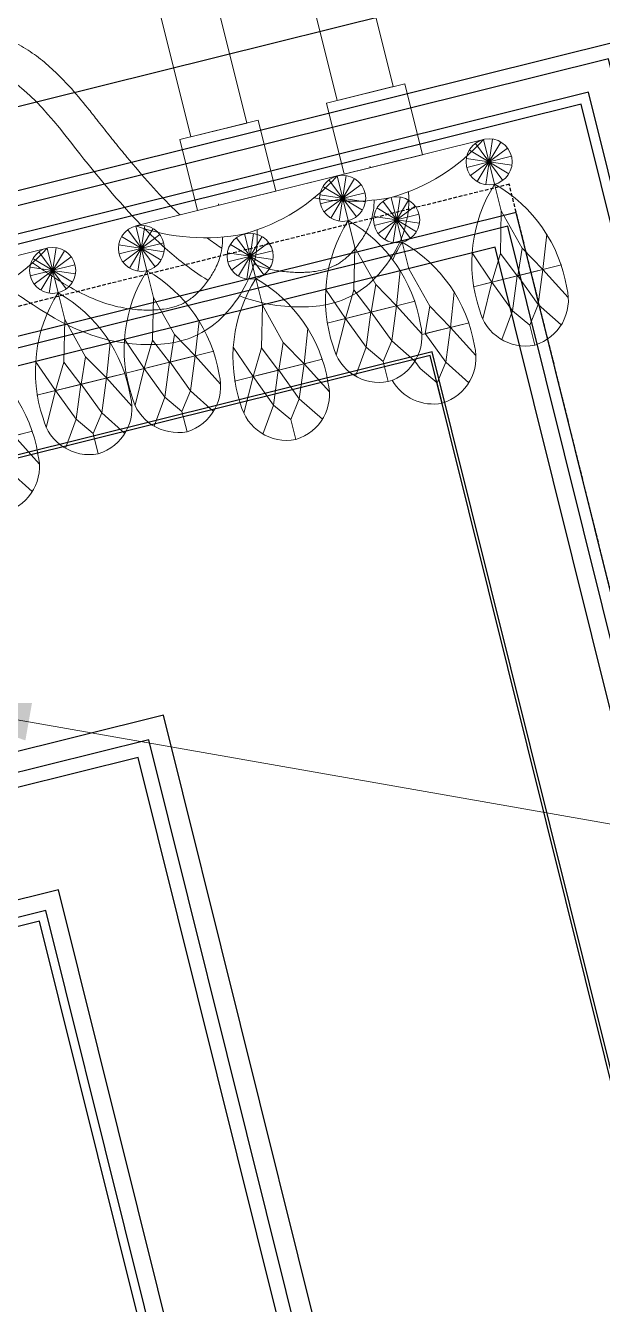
# Model space of a CAD drawing. Header units: inches. Extents: x 252212 to 296477, y 417293 to 492071.
# Drawn here: x 292609.1 to 292809.3, y 480477.9 to 480922.1 of the extents above; entities that cross this region are included whole.
import ezdxf

# ---------------------------------------------------------------- set-up
doc = ezdxf.new("R2010")
doc.units = ezdxf.units.IN
doc.header["$MEASUREMENT"] = 0
doc.linetypes.add('HIDDEN', pattern=[0.375, 0.25, -0.125])
doc.linetypes.add('HIDDEN2', pattern=[0.1875, 0.125, -0.0625])
for name, color, linetype in [('8', 8, 'Continuous'), ('A-Hidden', 8, 'HIDDEN'), ('ELECTRICAL', 10, 'Continuous'), ('ID-DOOR', 32, 'Continuous'), ('Layer1', 1, 'Continuous'), ('WOOD', 23, 'Continuous')]:
    doc.layers.add(name, color=color, linetype=linetype)
doc.layers.add('Glass', color=4, linetype='Continuous', lineweight=0)
doc.layers.add('ID-NOTES', color=3, linetype='Continuous', lineweight=0)
doc.styles.add('ZZ-Dim All', font='romans.shx', dxfattribs={"width": 0.8})
doc.dimstyles.new('DIM 0200', dxfattribs={"dimscale": 200, "dimtxt": 1, "dimasz": 0.8, "dimexe": 0.5, "dimexo": 1, "dimgap": 0.4, "dimtad": 1, "dimdec": 0, "dimrnd": 10, "dimdsep": 46, "dimtxsty": 'ZZ-Dim All', "dimblk1": 'ARCHTICK', "dimblk2": 'ARCHTICK', "dimsah": 1, "dimcen": 1, "dimdle": 0.5, "dimclrd": 256, "dimclre": 256, "dimclrt": 256, "dimadec": 0, "dimazin": 2, "dimtfac": 1, "dimtdec": 0, "dimtix": 1, "dimtmove": 2, "dimatfit": 2, "dimfxl": 1, "dimfxlon": 1, "dimtolj": 1, "dimtzin": 0, "dimlwd": -1, "dimlwe": -1, "dimarcsym": 0})

# ---------------------------------------------------------------- blocks, each defined once
blk = doc.blocks.new('crystal ch 21')
at = {"layer": 'Glass', "color": 193, "lineweight": 0}
for p, q in [((38959.49, 39309.81), (38970.8, 39321.13)), ((38970.8, 39309.81), (38959.49, 39321.13)), ((38970.8, 39321.13), (38959.49, 39309.81)), ((38959.49, 39321.13), (38970.8, 39309.81)), ((38962.08, 39308.08), (38968.2, 39322.86)), ((38968.2, 39308.08), (38962.08, 39322.86)), ((38968.2, 39322.86), (38962.08, 39308.08)), ((38962.08, 39322.86), (38968.2, 39308.08)), ((38965.14, 39307.47), (38965.14, 39323.47)), ((38965.14, 39323.47), (38965.14, 39307.47)), ((38991.24, 39309.81), (39002.55, 39321.13)), ((39002.55, 39309.81), (38991.24, 39321.13)), ((39002.55, 39321.13), (38991.24, 39309.81)), ((38991.24, 39321.13), (39002.55, 39309.81)), ((38993.83, 39308.08), (38999.95, 39322.86)), ((38999.95, 39308.08), (38993.83, 39322.86)), ((38999.95, 39322.86), (38993.83, 39308.08)), ((38993.83, 39322.86), (38999.95, 39308.08)), ((38996.89, 39307.47), (38996.89, 39323.47)), ((38996.89, 39323.47), (38996.89, 39307.47)), ((39063.24, 39309.81), (39074.55, 39321.13)), ((39074.55, 39309.81), (39063.24, 39321.13)), ((39074.55, 39321.13), (39063.24, 39309.81)), ((39063.24, 39321.13), (39074.55, 39309.81)), ((39065.83, 39308.08), (39071.95, 39322.86)), ((39071.95, 39308.08), (39065.83, 39322.86)), ((39071.95, 39322.86), (39065.83, 39308.08)), ((39065.83, 39322.86), (39071.95, 39308.08)), ((39068.89, 39307.47), (39068.89, 39323.47)), ((39068.89, 39323.47), (39068.89, 39307.47)), ((39115.63, 39309.81), (39126.94, 39321.13)), ((39126.94, 39309.81), (39115.63, 39321.13)), ((39126.94, 39321.13), (39115.63, 39309.81)), ((39115.63, 39321.13), (39126.94, 39309.81)), ((39118.22, 39308.08), (39124.34, 39322.86)), ((39124.34, 39308.08), (39118.22, 39322.86)), ((39124.34, 39322.86), (39118.22, 39308.08)), ((39118.22, 39322.86), (39124.34, 39308.08)), ((39121.28, 39307.47), (39121.28, 39323.47)), ((39121.28, 39323.47), (39121.28, 39307.47)), ((38957.75, 39312.41), (38972.53, 39318.53)), ((38972.53, 39312.41), (38957.75, 39318.53)), ((38972.53, 39318.53), (38957.75, 39312.41)), ((38957.75, 39318.53), (38972.53, 39312.41)), ((38989.5, 39312.41), (39004.28, 39318.53)), ((39004.28, 39312.41), (38989.5, 39318.53)), ((39004.28, 39318.53), (38989.5, 39312.41)), ((38989.5, 39318.53), (39004.28, 39312.41)), ((39061.5, 39312.41), (39076.28, 39318.53)), ((39076.28, 39312.41), (39061.5, 39318.53)), ((39076.28, 39318.53), (39061.5, 39312.41)), ((39061.5, 39318.53), (39076.28, 39312.41)), ((39113.89, 39312.41), (39128.67, 39318.53)), ((39128.67, 39312.41), (39113.89, 39318.53)), ((39128.67, 39318.53), (39113.89, 39312.41)), ((39113.89, 39318.53), (39128.67, 39312.41)), ((38957.14, 39315.47), (38973.14, 39315.47)), ((38973.14, 39315.47), (38957.14, 39315.47)), ((38988.89, 39315.47), (39004.89, 39315.47)), ((39004.89, 39315.47), (38988.89, 39315.47)), ((39032.89, 39295.69), (39032.89, 39311.69)), ((39032.89, 39311.69), (39032.89, 39295.69)), ((39060.89, 39315.47), (39076.89, 39315.47)), ((39076.89, 39315.47), (39060.89, 39315.47)), ((39085.28, 39295.69), (39085.28, 39311.69)), ((39085.28, 39311.69), (39085.28, 39295.69)), ((39113.28, 39315.47), (39129.28, 39315.47)), ((39129.28, 39315.47), (39113.28, 39315.47)), ((39025.5, 39300.63), (39040.28, 39306.75)), ((39040.28, 39300.63), (39025.5, 39306.75)), ((39040.28, 39306.75), (39025.5, 39300.63)), ((39025.5, 39306.75), (39040.28, 39300.63)), ((39027.24, 39298.04), (39038.55, 39309.35)), ((39038.55, 39298.04), (39027.24, 39309.35)), ((39038.55, 39309.35), (39027.24, 39298.04)), ((39027.24, 39309.35), (39038.55, 39298.04)), ((39029.83, 39296.3), (39035.95, 39311.08)), ((39035.95, 39296.3), (39029.83, 39311.08)), ((39035.95, 39311.08), (39029.83, 39296.3)), ((39029.83, 39311.08), (39035.95, 39296.3)), ((39077.89, 39300.63), (39092.67, 39306.75)), ((39092.67, 39300.63), (39077.89, 39306.75)), ((39092.67, 39306.75), (39077.89, 39300.63)), ((39077.89, 39306.75), (39092.67, 39300.63)), ((39079.63, 39298.04), (39090.94, 39309.35)), ((39090.94, 39298.04), (39079.63, 39309.35)), ((39090.94, 39309.35), (39079.63, 39298.04)), ((39079.63, 39309.35), (39090.94, 39298.04)), ((39082.22, 39296.3), (39088.34, 39311.08)), ((39088.34, 39296.3), (39082.22, 39311.08)), ((39088.34, 39311.08), (39082.22, 39296.3)), ((39082.22, 39311.08), (39088.34, 39296.3)), ((39024.89, 39303.69), (39040.89, 39303.69)), ((39040.89, 39303.69), (39024.89, 39303.69)), ((39077.28, 39303.69), (39093.28, 39303.69)), ((39093.28, 39303.69), (39077.28, 39303.69)), ((38949.4, 39274.7), (38966.15, 39274.7)), ((38980.88, 39274.7), (38964.14, 39274.7)), ((38981.16, 39274.7), (38997.9, 39274.7)), ((39012.63, 39274.7), (38995.89, 39274.7)), ((39053.16, 39274.7), (39069.9, 39274.7)), ((39084.63, 39274.7), (39067.89, 39274.7)), ((39105.54, 39274.7), (39122.29, 39274.7)), ((39137.02, 39274.7), (39120.28, 39274.7)), ((38944.88, 39262.92), (38928.14, 39262.92)), ((39017.16, 39262.92), (39033.9, 39262.92)), ((39048.63, 39262.92), (39031.89, 39262.92)), ((39084.17, 39262.92), (39086.29, 39262.92)), ((39101.02, 39262.92), (39084.28, 39262.92))]:
    blk.add_line(p, q, dxfattribs=at)
for points in [[(39022.89, 39437.03), (39042.89, 39437.03), (39042.89, 39348.88), (39022.89, 39348.88)], [(39075.28, 39437.03), (39095.28, 39437.03), (39095.28, 39348.88), (39075.28, 39348.88)], [(39019, 39348.88), (39047.01, 39348.88), (39047.01, 39323.47), (39019, 39323.47)], [(39071.39, 39348.88), (39099.4, 39348.88), (39099.4, 39323.47), (39071.39, 39323.47)]]:
    blk.add_lwpolyline(points, close=True, dxfattribs=at)
for points in [[(38893.14, 39323.47), (38965.14, 39323.47, -0.143523), (38929.14, 39311.69, -0.133521), (38893.14, 39323.47, 0.755489)], [(38996.89, 39323.47), (39068.89, 39323.47, -0.143523), (39032.89, 39311.69, -0.133521), (38996.89, 39323.47, 0.755489)], [(39049.28, 39323.47), (39121.28, 39323.47, -0.143523), (39085.28, 39311.69, -0.093471), (39059.28, 39317.98, -0.093471)]]:
    blk.add_lwpolyline(points, format="xyb", dxfattribs=at)
for points in [[(38965.14, 39249.85), (38965.14, 39257.07), (38960.55, 39263.33), (38956.03, 39274.7), (38951.78, 39286.24), (38956.03, 39274.7), (38961.25, 39283.63), (38965.14, 39297.92), (38965.14, 39307.47), (38965.14, 39297.92), (38961.25, 39283.63), (38965.05, 39274.7), (38960.55, 39263.33), (38954.52, 39254.48), (38960.55, 39263.33), (38956.03, 39274.7), (38949.83, 39263.1), (38956.03, 39274.7), (38949.4, 39274.7), (38965.05, 39274.7)], [(38965.14, 39249.85), (38965.14, 39257.07), (38969.73, 39263.33), (38974.26, 39274.7), (38978.5, 39286.24), (38974.26, 39274.7), (38969.03, 39283.63), (38965.14, 39297.92), (38965.14, 39307.47), (38965.14, 39297.92), (38969.03, 39283.63), (38965.24, 39274.7), (38969.73, 39263.33), (38975.77, 39254.48), (38969.73, 39263.33), (38974.26, 39274.7), (38980.45, 39263.1), (38974.26, 39274.7), (38980.88, 39274.7), (38965.24, 39274.7)], [(38996.89, 39249.85), (38996.89, 39257.07), (38992.3, 39263.33), (38987.78, 39274.7), (38983.53, 39286.24), (38987.78, 39274.7), (38993, 39283.63), (38996.89, 39297.92), (38996.89, 39307.47), (38996.89, 39297.92), (38993, 39283.63), (38996.8, 39274.7), (38992.3, 39263.33), (38986.27, 39254.48), (38992.3, 39263.33), (38987.78, 39274.7), (38981.58, 39263.1), (38987.78, 39274.7), (38981.16, 39274.7), (38996.8, 39274.7)], [(38996.89, 39249.85), (38996.89, 39257.07), (39001.48, 39263.33), (39006.01, 39274.7), (39010.25, 39286.24), (39006.01, 39274.7), (39000.79, 39283.63), (38996.89, 39297.92), (38996.89, 39307.47), (38996.89, 39297.92), (39000.79, 39283.63), (38996.99, 39274.7), (39001.48, 39263.33), (39007.52, 39254.48), (39001.48, 39263.33), (39006.01, 39274.7), (39012.2, 39263.1), (39006.01, 39274.7), (39012.63, 39274.7), (38996.99, 39274.7)], [(39068.89, 39249.85), (39068.89, 39257.07), (39064.3, 39263.33), (39059.78, 39274.7), (39055.53, 39286.24), (39059.78, 39274.7), (39065, 39283.63), (39068.89, 39297.92), (39068.89, 39307.47), (39068.89, 39297.92), (39065, 39283.63), (39068.8, 39274.7), (39064.3, 39263.33), (39058.27, 39254.48), (39064.3, 39263.33), (39059.78, 39274.7), (39053.58, 39263.1), (39059.78, 39274.7), (39053.16, 39274.7), (39068.8, 39274.7)], [(39068.89, 39249.85), (39068.89, 39257.07), (39073.48, 39263.33), (39078.01, 39274.7), (39082.25, 39286.24), (39078.01, 39274.7), (39072.79, 39283.63), (39068.89, 39297.92), (39068.89, 39307.47), (39068.89, 39297.92), (39072.79, 39283.63), (39068.99, 39274.7), (39073.48, 39263.33), (39079.52, 39254.48), (39073.48, 39263.33), (39078.01, 39274.7), (39084.2, 39263.1), (39078.01, 39274.7), (39084.63, 39274.7), (39068.99, 39274.7)], [(39121.28, 39249.85), (39121.28, 39257.07), (39116.69, 39263.33), (39112.17, 39274.7), (39107.92, 39286.24), (39112.17, 39274.7), (39117.39, 39283.63), (39121.28, 39297.92), (39121.28, 39307.47), (39121.28, 39297.92), (39117.39, 39283.63), (39121.19, 39274.7), (39116.69, 39263.33), (39110.66, 39254.48), (39116.69, 39263.33), (39112.17, 39274.7), (39105.97, 39263.1), (39112.17, 39274.7), (39105.54, 39274.7), (39121.19, 39274.7)], [(39121.28, 39249.85), (39121.28, 39257.07), (39125.87, 39263.33), (39130.4, 39274.7), (39134.64, 39286.24), (39130.4, 39274.7), (39125.17, 39283.63), (39121.28, 39297.92), (39121.28, 39307.47), (39121.28, 39297.92), (39125.17, 39283.63), (39121.38, 39274.7), (39125.87, 39263.33), (39131.91, 39254.48), (39125.87, 39263.33), (39130.4, 39274.7), (39136.59, 39263.1), (39130.4, 39274.7), (39137.02, 39274.7), (39121.38, 39274.7)], [(38929.14, 39238.08), (38929.14, 39245.3), (38933.73, 39251.56), (38938.26, 39262.92), (38942.5, 39274.47), (38938.26, 39262.92), (38933.03, 39271.85), (38929.14, 39286.14), (38929.14, 39295.69), (38929.14, 39286.14), (38933.03, 39271.85), (38929.24, 39262.92), (38933.73, 39251.56), (38939.77, 39242.7), (38933.73, 39251.56), (38938.26, 39262.92), (38944.45, 39251.32), (38938.26, 39262.92), (38944.88, 39262.92), (38929.24, 39262.92)], [(39032.89, 39238.08), (39032.89, 39245.3), (39028.3, 39251.56), (39023.78, 39262.92), (39019.53, 39274.47), (39023.78, 39262.92), (39029, 39271.85), (39032.89, 39286.14), (39032.89, 39295.69), (39032.89, 39286.14), (39029, 39271.85), (39032.8, 39262.92), (39028.3, 39251.56), (39022.27, 39242.7), (39028.3, 39251.56), (39023.78, 39262.92), (39017.58, 39251.32), (39023.78, 39262.92), (39017.16, 39262.92), (39032.8, 39262.92)], [(39032.89, 39238.08), (39032.89, 39245.3), (39037.48, 39251.56), (39042.01, 39262.92), (39046.25, 39274.47), (39042.01, 39262.92), (39036.79, 39271.85), (39032.89, 39286.14), (39032.89, 39295.69), (39032.89, 39286.14), (39036.79, 39271.85), (39032.99, 39262.92), (39037.48, 39251.56), (39043.52, 39242.7), (39037.48, 39251.56), (39042.01, 39262.92), (39048.2, 39251.32), (39042.01, 39262.92), (39048.63, 39262.92), (39032.99, 39262.92)], [(39085.28, 39238.08), (39085.28, 39245.3), (39089.87, 39251.56), (39094.4, 39262.92), (39098.64, 39274.47), (39094.4, 39262.92), (39089.17, 39271.85), (39085.28, 39286.14), (39085.28, 39295.69), (39085.28, 39286.14), (39089.17, 39271.85), (39085.38, 39262.92), (39089.87, 39251.56), (39095.91, 39242.7), (39089.87, 39251.56), (39094.4, 39262.92), (39100.59, 39251.32), (39094.4, 39262.92), (39101.02, 39262.92), (39085.38, 39262.92)], [(39085.28, 39238.08), (39085.28, 39245.3), (39080.69, 39251.56), (39079.53, 39254.49)]]:
    blk.add_lwpolyline(points, dxfattribs=at)
for centre in [(38965.14, 39315.47), (38996.89, 39315.47), (39068.89, 39315.47), (39121.28, 39315.47), (39032.89, 39303.69), (39085.28, 39303.69)]:
    blk.add_circle(centre, 8, dxfattribs=at)
for centre, radius, start, end in [((39000.37, 39270.57), 51.02, 133.6719, 184.6189), ((38929.91, 39270.57), 51.02, 355.3811, 46.3281), ((39032.12, 39270.57), 51.02, 133.6719, 184.6189), ((38961.67, 39270.57), 51.02, 355.3811, 46.3281), ((39104.12, 39270.57), 51.02, 133.6719, 184.6189), ((39033.67, 39270.57), 51.02, 355.3811, 46.3281), ((39156.51, 39270.57), 51.02, 133.6719, 184.6189), ((39086.06, 39270.57), 51.02, 355.3811, 46.3281), ((38893.91, 39258.79), 51.02, 355.3811, 46.3281), ((39068.12, 39258.79), 51.02, 133.6719, 184.6189), ((38997.67, 39258.79), 51.02, 355.3811, 46.3281), ((39120.51, 39258.79), 51.02, 133.6719, 141.4761), ((39050.06, 39258.79), 51.02, 355.3811, 46.3281), ((38965.98, 39266.29), 16.46, 179.4032, 267.0984), ((38964.31, 39266.29), 16.46, 272.9016, 0.5968), ((38997.73, 39266.29), 16.46, 179.4032, 267.0984), ((38996.06, 39266.29), 16.46, 272.9016, 0.5968), ((39069.73, 39266.29), 16.46, 179.4032, 267.0984), ((39068.06, 39266.29), 16.46, 272.9016, 0.5968), ((39122.12, 39266.29), 16.46, 179.4032, 267.0984), ((39120.45, 39266.29), 16.46, 272.9016, 0.5968), ((38928.31, 39254.51), 16.46, 272.9016, 0.5968), ((39033.73, 39254.51), 16.46, 179.4032, 267.0984), ((39032.06, 39254.51), 16.46, 272.9016, 0.5968), ((39084.45, 39254.51), 16.46, 272.9016, 0.5968), ((39086.12, 39254.51), 16.46, 195.9678, 267.0984)]:
    blk.add_arc(centre, radius, start, end, dxfattribs=at)
for points, knots in [([(38939.14, 39405.5), (38940.4, 39405.59), (38941.65, 39405.64), (38945.66, 39405.64), (38948.4, 39405.42), (38953.85, 39404.48), (38956.54, 39403.77), (38960.01, 39402.47), (38960.85, 39402.12), (38962.48, 39401.38), (38963.27, 39400.98), (38965.6, 39399.73), (38967.07, 39398.81), (38970.5, 39396.36), (38972.37, 39394.75), (38975.79, 39391.36), (38977.34, 39389.58), (38980.19, 39385.91), (38981.5, 39384.02), (38983.92, 39380.2), (38985.03, 39378.26), (38987.72, 39373.27), (38989.2, 39370.22), (38991.3, 39365.69), (38991.99, 39364.16), (38993.15, 39361.59), (38993.62, 39360.53), (38995.02, 39357.42), (38995.95, 39355.38), (38997.81, 39351.36), (38998.74, 39349.39), (39001.52, 39343.58), (39003.39, 39339.85), (39007.29, 39332.51), (39009.34, 39328.92), (39011.88, 39324.83), (39012.31, 39324.15), (39012.75, 39323.47)], [70.229589, 70.229589, 70.229589, 70.229589, 73.668455, 73.668455, 81.160213, 81.160213, 88.651971, 88.651971, 91.042948, 91.042948, 93.433926, 93.433926, 98.215881, 98.215881, 105.233128, 105.233128, 112.250374, 112.250374, 119.267621, 119.267621, 126.284868, 126.284868, 137.262225, 137.262225, 142.940018, 142.940018, 146.987452, 146.987452, 155.082319, 155.082319, 163.177187, 163.177187, 179.366922, 179.366922, 196.479947, 196.479947, 199.989527, 199.989527, 199.989527, 199.989527]), ([(38939.14, 39393.45), (38944.81, 39394.04), (38967.27, 39391.25), (38981.55, 39357.32), (38993.16, 39332.95), (38998.68, 39323.47)], [69.094466, 69.094466, 69.094466, 69.094466, 89.887896, 147.025584, 189.925954, 189.925954, 189.925954, 189.925954]), ([(38999.73, 39321.7), (39002.7, 39316.73), (39008.01, 39308.78), (39014.05, 39301.76), (39016.7, 39299.08)], [192.615644, 192.615644, 192.615644, 192.615644, 215.392797, 231.240253, 231.240253, 231.240253, 231.240253]), ([(38959.06, 39319.75), (38959.79, 39318.88), (38960.53, 39318.02), (38962.16, 39316.15), (38963.05, 39315.15), (38965.64, 39312.31), (38967.33, 39310.55), (38971.18, 39306.81), (38973.34, 39304.9), (38977.75, 39301.5), (38979.98, 39300), (38984.66, 39297.4), (38987.09, 39296.29), (38990.63, 39295.05), (38991.58, 39294.75), (38993.05, 39294.34), (38993.55, 39294.2), (38994.51, 39293.97), (38994.96, 39293.86), (38995.85, 39293.67), (38996.3, 39293.58), (38997.62, 39293.34), (38998.48, 39293.21), (39000.59, 39292.99), (39001.8, 39292.94), (39004.14, 39293.04), (39005.27, 39293.18), (39006.86, 39293.54), (39007.35, 39293.67), (39008.11, 39293.91), (39008.39, 39294), (39009.22, 39294.32), (39009.81, 39294.57), (39011.04, 39295.17), (39011.67, 39295.52), (39013.55, 39296.64), (39014.8, 39297.52), (39017.18, 39299.46), (39018.31, 39300.52), (39019.77, 39302.07), (39020.19, 39302.56), (39021.16, 39303.74), (39021.65, 39304.41), (39022.53, 39305.76), (39022.92, 39306.43), (39023.81, 39308.18), (39024.26, 39309.27), (39024.86, 39311.09), (39025.05, 39311.78), (39025.23, 39312.49)], [207.986788, 207.986788, 207.986788, 207.986788, 212.623892, 212.623892, 218.172534, 218.172534, 228.860004, 228.860004, 242.532437, 242.532437, 256.20487, 256.20487, 269.877303, 269.877303, 274.684622, 274.684622, 277.140614, 277.140614, 279.280581, 279.280581, 281.420548, 281.420548, 285.700482, 285.700482, 292.040251, 292.040251, 298.380019, 298.380019, 301.207794, 301.207794, 302.814456, 302.814456, 306.027778, 306.027778, 309.2411, 309.2411, 315.394957, 315.394957, 321.548813, 321.548813, 324.377317, 324.377317, 328.478308, 328.478308, 332.579299, 332.579299, 339.087962, 339.087962, 342.852924, 342.852924, 342.852924, 342.852924]), ([(38947.55, 39314.85), (38949.55, 39312.38), (38962.14, 39297.56), (38979.93, 39282.34), (39012.39, 39279.52), (39032.39, 39295.64), (39036.41, 39306.79), (39037.39, 39311.98)], [203.367739, 203.367739, 203.367739, 203.367739, 215.392797, 277.7608, 302.849652, 326.231247, 345.799792, 345.799792, 345.799792, 345.799792]), ([(39019.87, 39313.55), (39020.04, 39313.34), (39020.21, 39313.13), (39021.57, 39311.47), (39022.79, 39310.08), (39024.03, 39308.77)], [218.296777, 218.296777, 218.296777, 218.296777, 219.561259, 219.561259, 228.413545, 228.413545, 228.413545, 228.413545]), ([(39025.93, 39291.25), (39031.67, 39287.23), (39043.76, 39281.5), (39066.59, 39279.52), (39086.66, 39295.7), (39090.65, 39306.93), (39091.62, 39312.19)], [248.302011, 248.302011, 248.302011, 248.302011, 277.7608, 302.849652, 326.231247, 346.060075, 346.060075, 346.060075, 346.060075]), ([(39033.42, 39300.66), (39033.59, 39300.54), (39033.76, 39300.43), (39036.41, 39298.69), (39039.02, 39297.29), (39042.72, 39295.79), (39043.6, 39295.47), (39045.2, 39294.93), (39045.92, 39294.71), (39047.19, 39294.35), (39047.72, 39294.21), (39048.71, 39293.97), (39049.17, 39293.86), (39050.07, 39293.66), (39050.52, 39293.57), (39051.86, 39293.33), (39052.74, 39293.2), (39054.85, 39292.99), (39056.07, 39292.94), (39058.4, 39293.05), (39059.52, 39293.19), (39061.11, 39293.55), (39061.61, 39293.68), (39062.6, 39294), (39063.09, 39294.19), (39064.76, 39294.9), (39066.03, 39295.57), (39068.57, 39297.21), (39069.85, 39298.17), (39072.22, 39300.23), (39073.33, 39301.34), (39074.65, 39302.87), (39075, 39303.3), (39075.59, 39304.08), (39075.85, 39304.43), (39076.33, 39305.14), (39076.55, 39305.49), (39077.18, 39306.55), (39077.55, 39307.26), (39078.38, 39309.07), (39078.79, 39310.2), (39079.21, 39311.68), (39079.29, 39311.96), (39079.36, 39312.24)], [249.594158, 249.594158, 249.594158, 249.594158, 250.672202, 250.672202, 266.227673, 266.227673, 270.885466, 270.885466, 274.545081, 274.545081, 277.137999, 277.137999, 279.310029, 279.310029, 281.48206, 281.48206, 285.826121, 285.826121, 292.152446, 292.152446, 298.478772, 298.478772, 301.344759, 301.344759, 304.227354, 304.227354, 310.549012, 310.549012, 316.870669, 316.870669, 323.192327, 323.192327, 325.709052, 325.709052, 327.864782, 327.864782, 330.020512, 330.020512, 334.331973, 334.331973, 340.901438, 340.901438, 342.402004, 342.402004, 342.402004, 342.402004])]:
    blk.add_open_spline(points, degree=3, knots=knots, dxfattribs=at)
for points in [[(39026.53, 39323.47), (39026.54, 39323.65), (39026.55, 39323.84), (39026.56, 39324.02)], [(39080.73, 39323.47), (39080.74, 39323.65), (39080.75, 39323.84), (39080.76, 39324.02)]]:
    blk.add_open_spline(points, degree=3, dxfattribs=at)
blk = doc.blocks.new('_ARCHTICK')
at = {"color": 0, "linetype": 'ByBlock', "const_width": 0.15}
blk.add_lwpolyline([(-0.5, -0.5), (0.5, 0.5)], dxfattribs=at)
blk = doc.blocks.new('dr02 elev')
at = {"layer": 'A-Hidden', "linetype": 'HIDDEN', "ltscale": 20}
blk.add_lwpolyline([(-434, 2356.87), (390.21, 857.93), (-434, -237.07)], dxfattribs=at)
at = {"layer": 'Layer1', "linetype": 'HIDDEN2', "ltscale": 10}
blk.add_lwpolyline([(475, -242.07), (475, 2407.93), (-475, 2407.93), (-475, -242.07)], dxfattribs=at)
at = {"layer": 'WOOD', "ltscale": 5, "elevation": 0}
for points in [[(552.43, -1.83), (552.43, 2475.3), (15, 2475.3)], [(524.06, -1.83), (524.06, 2446.93), (15, 2446.93)], [(518.99, -1.83), (518.99, 2441.87), (15, 2441.87)], [(509.47, -1.83), (509.47, 2432.35), (15, 2432.35)], [(505.99, -1.83), (505.99, 2428.87), (15, 2428.87)], [(475, -1.83), (475, 2397.87), (15, 2397.87)], [(471, -1.83), (471, 2393.87), (15, 2393.87)], [(465, -1.83), (465, 2387.87), (15, 2387.87)]]:
    blk.add_lwpolyline(points, dxfattribs=at)
at = {"layer": 'WOOD', "ltscale": 5}
for points in [[(435, -242.07), (435, 2357.87), (15, 2357.87), (-435, 2357.87), (-435, -242.07)], [(314, -12.07), (314, 2257.93), (15, 2257.93), (-314, 2257.93), (-314, -12.07), (314, -12.07)]]:
    blk.add_lwpolyline(points, dxfattribs=at)
for points in [[(-434, -237.07), (434, -237.07), (434, 2356.87), (15, 2356.87), (-434, 2356.87)], [(307, -5.07), (307, 2250.93), (15, 2250.93), (-307, 2250.93), (-307, -5.07)], [(301.93, 0), (301.93, 2245.86), (15, 2245.86), (-301.93, 2245.86), (-301.93, 0)], [(264, 37.93), (264, 2207.93), (15, 2207.93), (-264, 2207.93), (-264, 37.93)], [(258.01, 43.91), (258.01, 2201.95), (15, 2201.95), (-258.01, 2201.95), (-258.01, 43.91)], [(255, 46.93), (255, 2198.93), (15, 2198.93), (-255, 2198.93), (-255, 46.93)]]:
    blk.add_lwpolyline(points, close=True, dxfattribs=at)

msp = doc.modelspace()

# ---------------------------------------------------------------- hatches: boundary and pattern name
at = {"layer": '8'}
h = msp.add_hatch(dxfattribs=at)
h.set_pattern_fill('ANSI31', color=256, scale=100, angle=13.9714, style=0)
h.set_pattern_definition([(58.971423, (254569.833, 485102.43), (-10.711379, 6.443319), [])])
edge = h.paths.add_edge_path()
edge.add_line((292004.33, 481481.68), (293011.66, 481732.3))
edge.add_arc((293047.87, 481586.74), 150, 13.9714, 103.9714, ccw=False)
edge.add_line((293193.43, 481622.96), (293235.69, 481453.13))
edge.add_line((293235.69, 481453.13), (293149.8, 481431.77))
edge.add_line((293149.8, 481431.77), (293076.77, 481490.88))
edge.add_line((293076.77, 481490.88), (293038.85, 481481.45))
edge.add_line((293038.85, 481481.45), (293044.28, 481459.61))
edge.add_line((293044.28, 481459.61), (293053.02, 481461.79))
edge.add_line((293053.02, 481461.79), (293054.83, 481454.51))
edge.add_arc((293062.43, 481427.61), 27.95, 43.4904, 105.7932, ccw=False)
edge.add_arc((293054.93, 481424.06), 35.93, 20.4987, 39.3681, ccw=False)
edge.add_arc((292776.31, 481319.63), 333.48, 18.7229, 20.5401, ccw=False)
edge.add_arc((293142.35, 481445.08), 53.47, 200.135, 216.8162)
edge.add_arc((293113.45, 481424.61), 18.1, 219.7429, 290.8024)
edge.add_line((293119.88, 481407.7), (293120.6, 481404.78))
edge.add_arc((293122.49, 481397.22), 7.8, 103.9714, 322.4387)
edge.add_line((293128.67, 481392.46), (293130.84, 481383.73))
edge.add_arc((293135.91, 481363.35), 21, 13.9714, 103.9714, ccw=False)
edge.add_line((293156.29, 481368.42), (293203.84, 481380.25))
edge.add_line((293203.84, 481380.25), (293214.71, 481336.58))
edge.add_line((293214.71, 481336.58), (293331.16, 481365.56))
edge.add_line((293331.16, 481365.56), (293326.34, 481384.96))
edge.add_line((293326.34, 481384.96), (293345.74, 481389.79))
edge.add_line((293345.74, 481389.79), (293339.71, 481414.05))
edge.add_line((293339.71, 481414.05), (293275.17, 481398))
edge.add_line((293275.17, 481398), (293217.7, 481628.99))
edge.add_arc((293047.87, 481586.74), 175, 13.9714, 103.9714)
edge.add_line((293005.62, 481756.56), (291998.29, 481505.94))
edge.add_line((291998.29, 481505.94), (291271.5, 481325.12))
edge.add_arc((291313.75, 481155.29), 175, 103.9714, 193.9714)
edge.add_line((291143.93, 481113.04), (291201.4, 480882.05))
edge.add_line((291201.4, 480882.05), (291136.86, 480865.99))
edge.add_line((291136.86, 480865.99), (291142.9, 480841.73))
edge.add_line((291142.9, 480841.73), (291162.31, 480846.56))
edge.add_line((291162.31, 480846.56), (291167.14, 480827.15))
edge.add_line((291167.14, 480827.15), (291283.59, 480856.12))
edge.add_line((291283.59, 480856.12), (291272.73, 480899.79))
edge.add_line((291272.73, 480899.79), (291320.28, 480911.62))
edge.add_arc((291340.66, 480916.69), 21, 103.9714, 193.9714, ccw=False)
edge.add_line((291335.59, 480937.07), (291333.42, 480945.8))
edge.add_arc((291336.65, 480952.9), 7.8, 245.5041, 463.9714)
edge.add_line((291334.77, 480960.47), (291334.04, 480963.38))
edge.add_arc((291331.79, 480981.34), 18.1, 277.1405, 348.1999)
edge.add_arc((291296.67, 480985.88), 53.47, 351.1266, 367.8079)
edge.add_arc((291678.82, 481046.58), 333.48, 187.4028, 189.22, ccw=False)
edge.add_arc((291383.75, 481008.27), 35.93, 168.5747, 187.4442, ccw=False)
edge.add_arc((291375.46, 481007.89), 27.95, 102.1497, 164.4524, ccw=False)
edge.add_line((291369.57, 481035.22), (291367.76, 481042.5))
edge.add_line((291367.76, 481042.5), (291376.5, 481044.67))
edge.add_line((291376.5, 481044.67), (291371.07, 481066.5))
edge.add_line((291371.07, 481066.5), (291333.15, 481057.07))
edge.add_line((291333.15, 481057.07), (291296.33, 480970.62))
edge.add_line((291296.33, 480970.62), (291210.44, 480949.26))
edge.add_line((291210.44, 480949.26), (291168.19, 481119.08))
edge.add_arc((291313.75, 481155.29), 150, 103.9714, 193.9714, ccw=False)
edge.add_line((291277.54, 481300.86), (292004.33, 481481.68))

# ---------------------------------------------------------------- block references
at = {"layer": 'ELECTRICAL', "rotation": 13.97142328298641}
msp.add_blockref('crystal ch 21', (264298.29, 433277.05, 0), dxfattribs=at)
at = {"layer": 'ID-DOOR', "extrusion": (-4.88522e-08, -5.98593e-09, 1), "rotation": 13.97142328296335}
msp.add_blockref('dr02 elev', (292897.38, 478415.63, -0.02), dxfattribs=at)

# ---------------------------------------------------------------- leaders
at = {"layer": 'ID-NOTES'}
msp.add_leader([(292570.74, 480687.24, 0), (293060.93, 480600.98, 0), (294156.57, 480873.57, 0)], dimstyle='DIM 0200', override={"dimasz": 0.2, "dimtad": 0, "dimclrd": 8}, dxfattribs=at)

doc.saveas('drawing.dxf')
